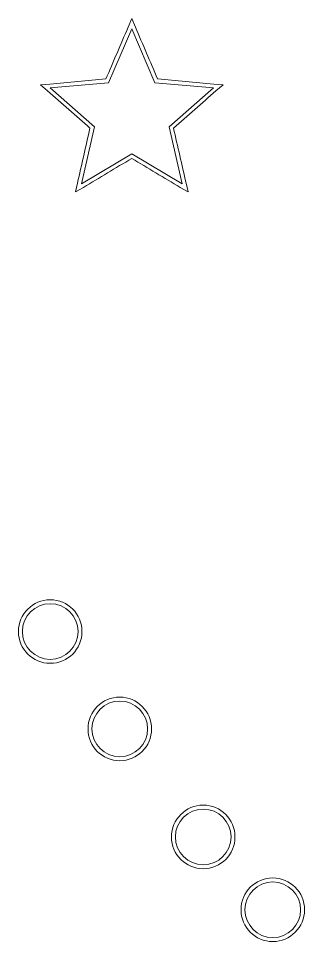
# Model space of a CAD drawing. Header units: centimetres. Extents: x -6.8 to 6.8, y -12 to 12.
# Drawn here: x -0.394 to 0.584, y 7.856 to 11.01 of the extents above; entities that cross this region are included whole.
import ezdxf

# ---------------------------------------------------------------- set-up
doc = ezdxf.new("R2010")
doc.units = ezdxf.units.CM
doc.header["$MEASUREMENT"] = 0
doc.layers.add('layer 1', color=7, linetype='Continuous')

msp = doc.modelspace()

# ---------------------------------------------------------------- linework, layer by layer
at = {"layer": 'layer 1', "color": 250, "lineweight": 9}
for points, knots in [([(-0.09481, 10.80362), (-0.06998, 10.86275), (-0.04407, 10.92154), (-0.01899, 10.98059), (-0.01899, 10.98059), (-0.01899, 10.98059), (-0.00654, 11.01036), (-0.00654, 11.01036), (-0.00654, 11.01036), (-0.00654, 11.01036), (0.0059, 10.98061), (0.0059, 10.98061), (0.0059, 10.98061), (0.03098, 10.92157), (0.0569, 10.86275), (0.08173, 10.80362), (0.08173, 10.80362), (0.14565, 10.79814), (0.20955, 10.79186), (0.27347, 10.78621), (0.27347, 10.78621), (0.27347, 10.78621), (0.30535, 10.78351), (0.30535, 10.78351), (0.30535, 10.78351), (0.30535, 10.78351), (0.28117, 10.76257), (0.28117, 10.76257), (0.28117, 10.76257), (0.23277, 10.72039), (0.18469, 10.6778), (0.13621, 10.63572), (0.13621, 10.63572), (0.15039, 10.57309), (0.16493, 10.51053), (0.17898, 10.44788), (0.17898, 10.44788), (0.17898, 10.44788), (0.18579, 10.41748), (0.18579, 10.41748), (0.18579, 10.41748), (0.18579, 10.41748), (0.15895, 10.43328), (0.15895, 10.43328), (0.15895, 10.43328), (0.1036, 10.46583), (0.04867, 10.49924), (-0.00654, 10.53207), (-0.00654, 10.53207), (-0.06174, 10.49923), (-0.11668, 10.46583), (-0.17202, 10.43328), (-0.17202, 10.43328), (-0.17202, 10.43328), (-0.19886, 10.41748), (-0.19886, 10.41748), (-0.19886, 10.41748), (-0.19886, 10.41748), (-0.19206, 10.44788), (-0.19206, 10.44788), (-0.19206, 10.44788), (-0.17801, 10.51053), (-0.16348, 10.57309), (-0.14929, 10.63572), (-0.14929, 10.63572), (-0.19777, 10.6778), (-0.24586, 10.72038), (-0.29426, 10.76257), (-0.29426, 10.76257), (-0.29426, 10.76257), (-0.3184, 10.78356), (-0.3184, 10.78356), (-0.3184, 10.78356), (-0.3184, 10.78356), (-0.28655, 10.78621), (-0.28655, 10.78621), (-0.28655, 10.78621), (-0.22264, 10.79183), (-0.15873, 10.79814), (-0.09481, 10.80362)], [0, 0, 0, 0, 0.047619, 0.047619, 0.047619, 0.047619, 0.0952381, 0.0952381, 0.0952381, 0.0952381, 0.1428571, 0.1428571, 0.1428571, 0.1428571, 0.1904762, 0.1904762, 0.1904762, 0.1904762, 0.2380952, 0.2380952, 0.2380952, 0.2380952, 0.2857143, 0.2857143, 0.2857143, 0.2857143, 0.3333333, 0.3333333, 0.3333333, 0.3333333, 0.3809524, 0.3809524, 0.3809524, 0.3809524, 0.4285714, 0.4285714, 0.4285714, 0.4285714, 0.4761905, 0.4761905, 0.4761905, 0.4761905, 0.5238095, 0.5238095, 0.5238095, 0.5238095, 0.5714286, 0.5714286, 0.5714286, 0.5714286, 0.6190476, 0.6190476, 0.6190476, 0.6190476, 0.6666667, 0.6666667, 0.6666667, 0.6666667, 0.7142857, 0.7142857, 0.7142857, 0.7142857, 0.7619048, 0.7619048, 0.7619048, 0.7619048, 0.8095238, 0.8095238, 0.8095238, 0.8095238, 0.8571429, 0.8571429, 0.8571429, 0.8571429, 0.9047619, 0.9047619, 0.9047619, 0.9047619, 1, 1, 1, 1]), ([(-0.17663, 8.91545), (-0.17663, 8.85549), (-0.22526, 8.80688), (-0.28521, 8.80688), (-0.28521, 8.80688), (-0.34516, 8.80688), (-0.39378, 8.85549), (-0.39378, 8.91545), (-0.39378, 8.91545), (-0.39378, 8.97541), (-0.34518, 9.02403), (-0.28521, 9.02403), (-0.28521, 9.02403), (-0.22525, 9.02403), (-0.17663, 8.97541), (-0.17663, 8.91545)], [0, 0, 0, 0, 0.2, 0.2, 0.2, 0.2, 0.4, 0.4, 0.4, 0.4, 0.6, 0.6, 0.6, 0.6, 1, 1, 1, 1]), ([(0.06103, 8.58271), (0.06103, 8.52276), (0.01241, 8.47414), (-0.04754, 8.47414), (-0.04754, 8.47414), (-0.10749, 8.47414), (-0.15611, 8.52276), (-0.15611, 8.58271), (-0.15611, 8.58271), (-0.15611, 8.64266), (-0.1075, 8.69129), (-0.04754, 8.69129), (-0.04754, 8.69129), (0.01241, 8.69129), (0.06103, 8.64266), (0.06103, 8.58271)], [0, 0, 0, 0, 0.2, 0.2, 0.2, 0.2, 0.4, 0.4, 0.4, 0.4, 0.6, 0.6, 0.6, 0.6, 1, 1, 1, 1]), ([(0.34625, 8.21363), (0.34625, 8.15367), (0.29763, 8.10505), (0.23766, 8.10505), (0.23766, 8.10505), (0.1777, 8.10505), (0.12909, 8.15367), (0.12909, 8.21363), (0.12909, 8.21363), (0.12909, 8.27359), (0.17771, 8.32221), (0.23766, 8.32221), (0.23766, 8.32221), (0.29763, 8.32221), (0.34625, 8.2736), (0.34625, 8.21363)], [0, 0, 0, 0, 0.2, 0.2, 0.2, 0.2, 0.4, 0.4, 0.4, 0.4, 0.6, 0.6, 0.6, 0.6, 1, 1, 1, 1]), ([(0.58392, 7.96475), (0.58392, 7.90478), (0.5353, 7.85618), (0.47534, 7.85618), (0.47534, 7.85618), (0.41538, 7.85618), (0.36677, 7.9048), (0.36677, 7.96475), (0.36677, 7.96475), (0.36677, 8.02471), (0.41537, 8.07333), (0.47534, 8.07333), (0.47534, 8.07333), (0.53532, 8.07333), (0.58392, 8.02473), (0.58392, 7.96475)], [0, 0, 0, 0, 0.2, 0.2, 0.2, 0.2, 0.4, 0.4, 0.4, 0.4, 0.6, 0.6, 0.6, 0.6, 1, 1, 1, 1])]:
    msp.add_open_spline(points, degree=3, knots=knots, dxfattribs=at)
at = {"layer": 'layer 1', "lineweight": 9}
for points, knots in [([(-0.00654, 10.54778), (-0.00654, 10.54778), (-0.17887, 10.44492), (-0.17887, 10.44492), (-0.17887, 10.44492), (-0.17887, 10.44492), (-0.13433, 10.64062), (-0.13433, 10.64062), (-0.13433, 10.64062), (-0.13433, 10.64062), (-0.28539, 10.77275), (-0.28539, 10.77275), (-0.28539, 10.77275), (-0.28539, 10.77275), (-0.08551, 10.79086), (-0.08551, 10.79086), (-0.08551, 10.79086), (-0.08551, 10.79086), (-0.00654, 10.97535), (-0.00654, 10.97535), (-0.00654, 10.97535), (-0.00654, 10.97535), (0.07243, 10.79086), (0.07243, 10.79086), (0.07243, 10.79086), (0.07243, 10.79086), (0.27231, 10.77275), (0.27231, 10.77275), (0.27231, 10.77275), (0.27231, 10.77275), (0.12126, 10.64062), (0.12126, 10.64062), (0.12126, 10.64062), (0.12126, 10.64062), (0.16579, 10.44492), (0.16579, 10.44492), (0.16579, 10.44492), (0.16579, 10.44492), (-0.00654, 10.54778), (-0.00654, 10.54778)], [0, 0, 0, 0, 0.0909091, 0.0909091, 0.0909091, 0.0909091, 0.1818182, 0.1818182, 0.1818182, 0.1818182, 0.2727273, 0.2727273, 0.2727273, 0.2727273, 0.3636364, 0.3636364, 0.3636364, 0.3636364, 0.4545455, 0.4545455, 0.4545455, 0.4545455, 0.5454545, 0.5454545, 0.5454545, 0.5454545, 0.6363636, 0.6363636, 0.6363636, 0.6363636, 0.7272727, 0.7272727, 0.7272727, 0.7272727, 0.8181818, 0.8181818, 0.8181818, 0.8181818, 1, 1, 1, 1]), ([(-0.19014, 8.91545), (-0.19014, 8.96797), (-0.2327, 9.01052), (-0.28521, 9.01052), (-0.28521, 9.01052), (-0.33772, 9.01052), (-0.38027, 8.96797), (-0.38027, 8.91545), (-0.38027, 8.91545), (-0.38027, 8.86295), (-0.33772, 8.82039), (-0.28521, 8.82039), (-0.28521, 8.82039), (-0.2327, 8.82039), (-0.19014, 8.86295), (-0.19014, 8.91545)], [0, 0, 0, 0, 0.2, 0.2, 0.2, 0.2, 0.4, 0.4, 0.4, 0.4, 0.6, 0.6, 0.6, 0.6, 1, 1, 1, 1]), ([(0.04752, 8.58271), (0.04752, 8.63521), (0.00496, 8.67779), (-0.04754, 8.67779), (-0.04754, 8.67779), (-0.10005, 8.67779), (-0.1426, 8.63521), (-0.1426, 8.58271), (-0.1426, 8.58271), (-0.1426, 8.53022), (-0.10005, 8.48765), (-0.04754, 8.48765), (-0.04754, 8.48765), (0.00496, 8.48765), (0.04752, 8.5302), (0.04752, 8.58271)], [0, 0, 0, 0, 0.2, 0.2, 0.2, 0.2, 0.4, 0.4, 0.4, 0.4, 0.6, 0.6, 0.6, 0.6, 1, 1, 1, 1]), ([(0.33274, 8.21363), (0.33274, 8.26613), (0.29018, 8.3087), (0.23766, 8.3087), (0.23766, 8.3087), (0.18517, 8.3087), (0.1426, 8.26613), (0.1426, 8.21363), (0.1426, 8.21363), (0.1426, 8.16111), (0.18517, 8.11856), (0.23766, 8.11856), (0.23766, 8.11856), (0.29017, 8.11856), (0.33274, 8.16111), (0.33274, 8.21363)], [0, 0, 0, 0, 0.2, 0.2, 0.2, 0.2, 0.4, 0.4, 0.4, 0.4, 0.6, 0.6, 0.6, 0.6, 1, 1, 1, 1]), ([(0.57041, 7.96475), (0.57041, 8.01727), (0.52786, 8.05982), (0.47534, 8.05982), (0.47534, 8.05982), (0.42284, 8.05982), (0.38027, 8.01727), (0.38027, 7.96475), (0.38027, 7.96475), (0.38027, 7.91225), (0.42284, 7.86969), (0.47534, 7.86969), (0.47534, 7.86969), (0.52786, 7.86969), (0.57041, 7.91225), (0.57041, 7.96475)], [0, 0, 0, 0, 0.2, 0.2, 0.2, 0.2, 0.4, 0.4, 0.4, 0.4, 0.6, 0.6, 0.6, 0.6, 1, 1, 1, 1])]:
    msp.add_open_spline(points, degree=3, knots=knots, dxfattribs=at)

doc.saveas('drawing.dxf')
